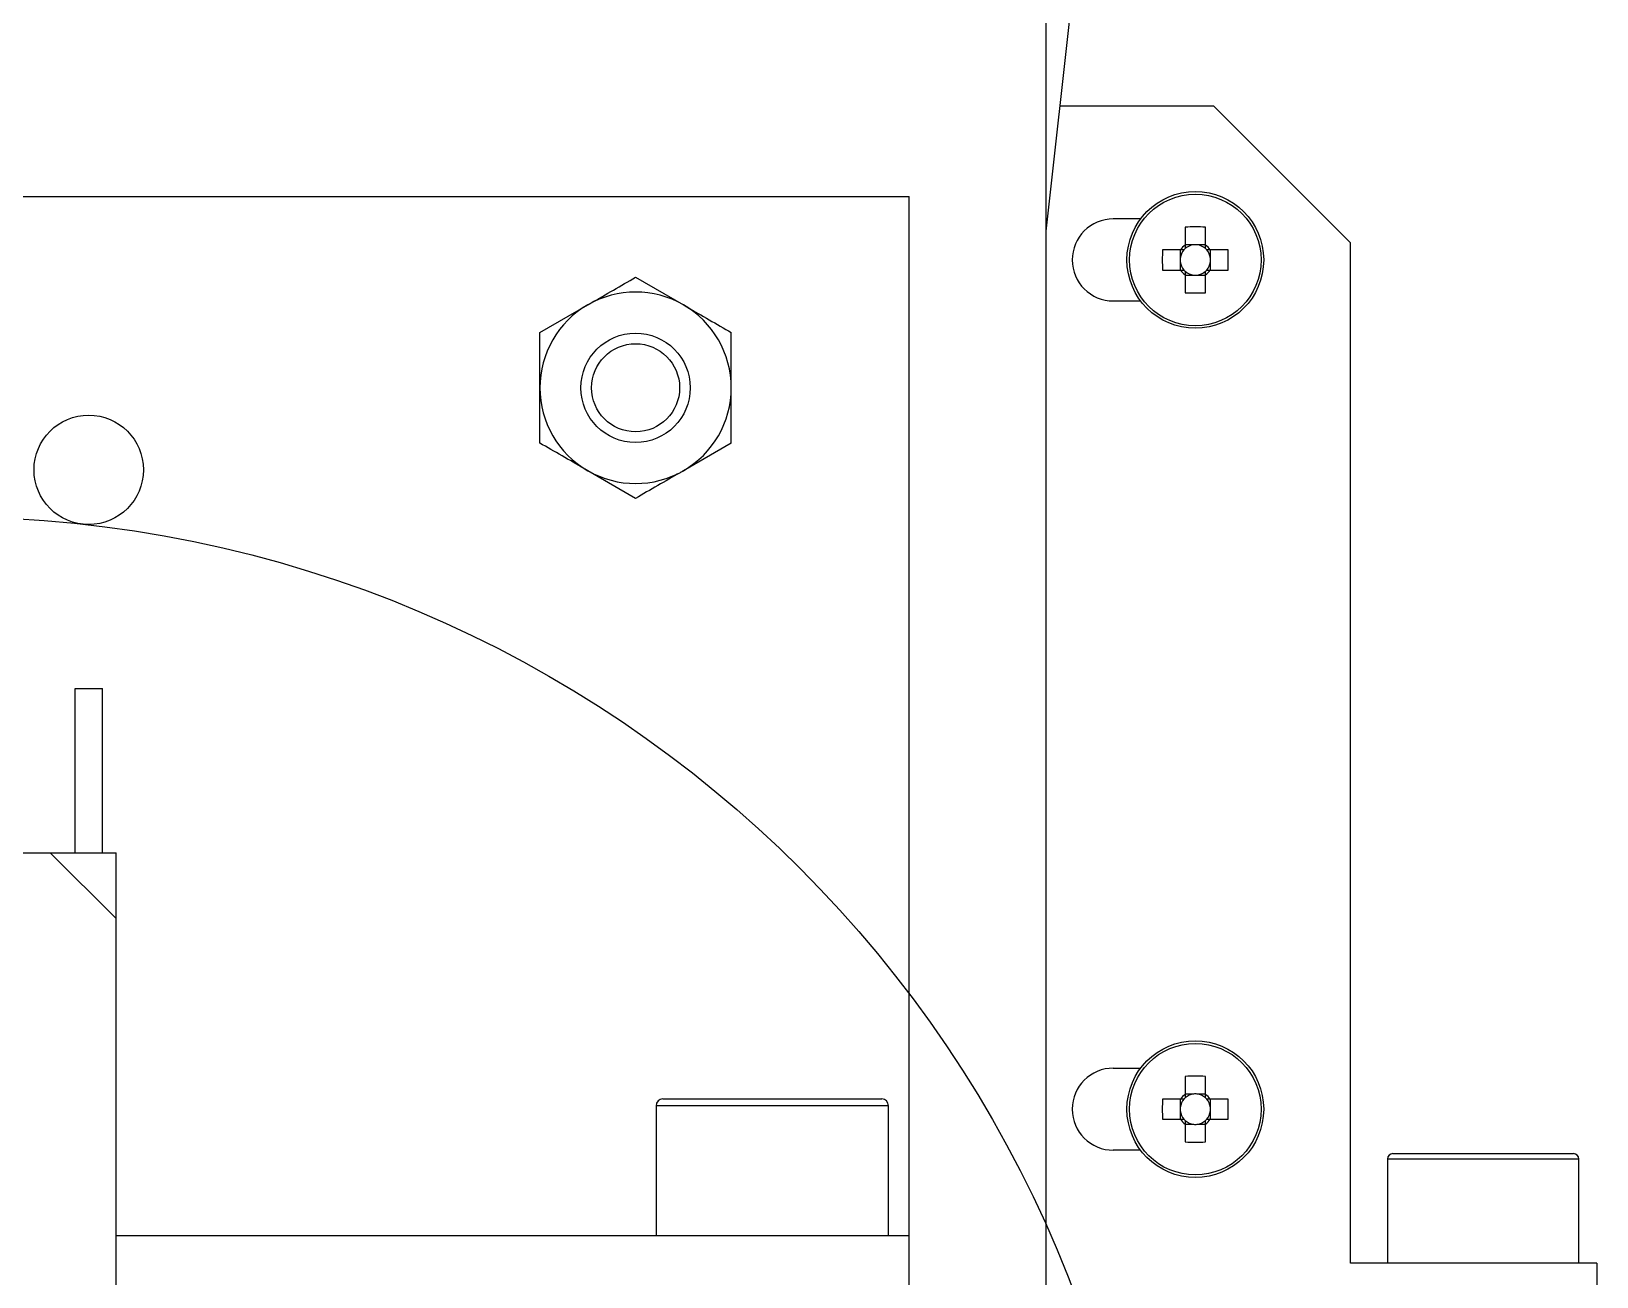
# Model space of a CAD drawing. Header units: millimetres. Extents: x -117 to 822, y -67 to 297.
# Drawn here: x 317.35 to 331.67, y 221.91 to 233.3 of the extents above; entities that cross this region are included whole.
import ezdxf

# ---------------------------------------------------------------- set-up
doc = ezdxf.new("R2010")
doc.units = ezdxf.units.MM
doc.layers.add('KHUNGTEN', color=7, linetype='Continuous', lineweight=35)
doc.layers.add('NETMANH', color=7, linetype='Continuous')

msp = doc.modelspace()

# ---------------------------------------------------------------- hatches: boundary and pattern name
at = {"layer": 'KHUNGTEN', "linetype": 'Continuous', "lineweight": 18}
h = msp.add_hatch(dxfattribs=at)
h.set_pattern_fill('ANSI32', color=256, angle=90, style=0)
h.paths.add_polyline_path([(312.8798, 215.415), (313.0048, 215.29), (314.1298, 215.29), (314.1298, 211.54), (314.8798, 210.79), (315.6298, 210.79), (315.6298, 214.54), (317.2548, 214.54), (317.2548, 210.79), (318.3798, 210.79), (319.1298, 211.54), (319.1298, 215.29), (320.2548, 215.29), (320.3798, 215.415), (320.3798, 215.915), (320.2548, 216.04), (319.1298, 216.04), (319.1298, 220.79), (318.1298, 220.79), (318.1298, 225.79), (314.1298, 225.79), (314.1298, 216.04), (313.0048, 216.04), (312.8798, 215.915)], flags=0)

# ---------------------------------------------------------------- linework, layer by layer
at = {"color": 7, "linetype": 'Continuous', "lineweight": 25}
for p, q in [((328.0553, 244.3165), (326.6298, 231.4726)), ((326.6298, 240.04), (326.6298, 221.79)), ((328.1673, 232.615), (326.7566, 232.615)), ((329.4173, 231.365), (328.1673, 232.615)), ((310.3798, 231.79), (325.3798, 231.79)), ((325.3798, 222.29), (325.3798, 231.79)), ((327.4975, 231.5838), (327.2475, 231.5838)), ((327.905, 231.5086), (327.905, 231.3445)), ((328.09, 231.3445), (328.09, 231.5086)), ((327.8617, 231.3013), (327.6977, 231.3013)), ((327.8595, 231.3013), (327.8595, 231.2252)), ((327.9811, 231.3468), (327.905, 231.3468)), ((328.09, 231.3468), (328.0139, 231.3468)), ((328.2973, 231.3013), (328.1333, 231.3013)), ((328.1355, 231.2252), (328.1355, 231.3013)), ((329.4173, 222.04), (329.4173, 231.365)), ((327.8595, 231.1924), (327.8595, 231.1163)), ((328.1355, 231.1163), (328.1355, 231.1924)), ((322.8798, 231.0503), (323.3173, 230.7977)), ((327.6977, 231.1163), (327.8617, 231.1163)), ((327.905, 231.073), (327.905, 230.909)), ((327.905, 231.0708), (327.9811, 231.0708)), ((328.0139, 231.0708), (328.09, 231.0708)), ((328.09, 230.909), (328.09, 231.073)), ((328.1333, 231.1163), (328.2973, 231.1163)), ((322.0048, 230.5451), (322.4423, 230.7977)), ((327.2475, 230.8338), (327.4975, 230.8338)), ((323.7548, 229.5348), (323.3173, 229.2822)), ((322.8798, 229.0296), (322.4423, 229.2822)), ((317.7548, 225.79), (317.7548, 227.29)), ((317.7548, 227.29), (318.0048, 227.29)), ((318.0048, 225.79), (318.0048, 227.29)), ((314.1298, 225.79), (318.1298, 225.79)), ((318.1298, 220.79), (318.1298, 225.79)), ((327.2475, 223.8211), (327.4975, 223.8211)), ((327.905, 223.746), (327.905, 223.5819)), ((328.09, 223.5819), (328.09, 223.746)), ((327.9811, 223.5842), (327.905, 223.5842)), ((328.09, 223.5842), (328.0139, 223.5842)), ((323.0673, 223.4775), (323.0673, 222.29)), ((323.1298, 223.54), (325.1298, 223.54)), ((325.1923, 222.29), (325.1923, 223.4775)), ((327.8617, 223.5386), (327.6977, 223.5386)), ((327.8595, 223.5386), (327.8595, 223.4625)), ((327.8595, 223.4298), (327.8595, 223.3536)), ((328.2973, 223.5386), (328.1333, 223.5386)), ((328.1355, 223.4625), (328.1355, 223.5386)), ((328.1355, 223.3536), (328.1355, 223.4298)), ((327.6977, 223.3536), (327.8617, 223.3536)), ((327.905, 223.3104), (327.905, 223.1463)), ((327.905, 223.3081), (327.9811, 223.3081)), ((328.0139, 223.3081), (328.09, 223.3081)), ((328.09, 223.1463), (328.09, 223.3104)), ((328.1333, 223.3536), (328.2973, 223.3536)), ((327.4975, 223.0711), (327.2475, 223.0711)), ((329.7548, 222.99), (329.7548, 222.04)), ((329.8048, 223.04), (331.4548, 223.04)), ((331.5048, 222.04), (331.5048, 222.99)), ((318.1298, 222.29), (325.3798, 222.29)), ((325.3798, 221.79), (325.3798, 222.29)), ((331.6673, 222.04), (329.4173, 222.04)), ((331.6673, 222.04), (331.6673, 221.79))]:
    msp.add_line(p, q, dxfattribs=at)
at = {"color": 8, "linetype": 'Continuous', "lineweight": 25}
for p, q in [((325.1923, 223.4775), (323.0673, 223.4775)), ((331.5048, 222.99), (329.7548, 222.99))]:
    msp.add_line(p, q, dxfattribs=at)
at = {"color": 7, "linetype": 'Continuous', "lineweight": 25}
for centre, radius in [((327.9975, 231.2088), 0.625), ((327.9975, 231.2088), 0.6011), ((322.8798, 230.04), 0.5), ((322.8798, 230.04), 0.4025), ((317.8798, 229.29), 0.5), ((327.9975, 223.4461), 0.625), ((327.9975, 223.4461), 0.6011)]:
    msp.add_circle(centre, radius, dxfattribs=at)
for centre, radius, start, end in [((327.2475, 231.2088), 0.375, 90, 270), ((327.9975, 229.3011), 2.2094, 87.60053, 92.39947), ((329.9051, 231.2088), 2.2094, 177.60053, 182.39947), ((327.9975, 231.2088), 0.139, 138.28179, 173.23393), ((327.9975, 231.2088), 0.1643, 124.26965, 145.73035), ((327.9975, 231.2088), 0.139, 131.71821, 138.28179), ((327.9975, 231.2088), 0.139, 96.76607, 131.71821), ((327.9975, 231.2088), 0.139, 83.23393, 96.76607), ((327.9975, 231.2088), 0.139, 48.28179, 83.23393), ((327.9975, 231.2088), 0.1643, 34.26965, 55.73035), ((327.9975, 231.2088), 0.139, 41.71821, 48.28179), ((327.9975, 231.2088), 0.139, 6.76607, 41.71821), ((326.0898, 231.2088), 2.2094, 357.60053, 2.39947), ((327.9975, 231.2088), 0.139, 173.23393, 186.76607), ((327.9975, 231.2088), 0.139, 186.76607, 221.71821), ((327.9975, 231.2088), 0.139, 318.28179, 353.23393), ((327.9975, 231.2088), 0.139, 353.23393, 6.76607), ((327.9975, 231.2088), 0.1643, 214.26965, 235.73035), ((327.9975, 231.2088), 0.139, 221.71821, 228.28179), ((327.9975, 231.2088), 0.139, 228.28179, 263.23393), ((327.9975, 231.2088), 0.139, 263.23393, 276.76607), ((327.9975, 231.2088), 0.139, 276.76607, 311.71821), ((327.9975, 231.2088), 0.1643, 304.26965, 325.73035), ((327.9975, 231.2088), 0.139, 311.71821, 318.28179), ((322.8798, 230.04), 0.875, 60, 120), ((327.9975, 233.1164), 2.2094, 267.60053, 272.39947), ((322.8798, 230.04), 0.875, 120, 180), ((322.8798, 230.04), 0.875, 0, 60), ((322.8798, 230.04), 0.875, 180, 240), ((322.8798, 230.04), 0.875, 300, 0), ((322.8798, 230.04), 0.875, 240, 300), ((327.2475, 223.4461), 0.375, 90, 270), ((327.9975, 221.5385), 2.2094, 87.60053, 92.39947), ((327.9975, 223.4461), 0.1643, 124.26965, 145.73035), ((327.9975, 223.4461), 0.139, 96.76607, 131.71821), ((327.9975, 223.4461), 0.139, 83.23393, 96.76607), ((327.9975, 223.4461), 0.139, 48.28179, 83.23393), ((327.9975, 223.4461), 0.1643, 34.26965, 55.73035), ((323.1298, 223.4775), 0.0625, 90, 180), ((325.1298, 223.4775), 0.0625, 0, 90), ((329.9051, 223.4461), 2.2094, 177.60053, 182.39947), ((327.9975, 223.4461), 0.139, 173.23393, 186.76607), ((327.9975, 223.4461), 0.139, 138.28179, 173.23393), ((327.9975, 223.4461), 0.139, 186.76607, 221.71821), ((327.9975, 223.4461), 0.139, 131.71821, 138.28179), ((327.9975, 223.4461), 0.139, 41.71821, 48.28179), ((327.9975, 223.4461), 0.139, 6.76607, 41.71821), ((327.9975, 223.4461), 0.139, 318.28179, 353.23393), ((327.9975, 223.4461), 0.139, 353.23393, 6.76607), ((326.0898, 223.4461), 2.2094, 357.60053, 2.39947), ((327.9975, 223.4461), 0.1643, 214.26965, 235.73035), ((327.9975, 223.4461), 0.139, 221.71821, 228.28179), ((327.9975, 223.4461), 0.139, 228.28179, 263.23393), ((327.9975, 223.4461), 0.139, 263.23393, 276.76607), ((327.9975, 223.4461), 0.139, 276.76607, 311.71821), ((327.9975, 223.4461), 0.1643, 304.26965, 325.73035), ((327.9975, 223.4461), 0.139, 311.71821, 318.28179), ((327.9975, 225.3538), 2.2094, 267.60053, 272.39947), ((329.8048, 222.99), 0.05, 90, 180), ((331.4548, 222.99), 0.05, 0, 90)]:
    msp.add_arc(centre, radius, start, end, dxfattribs=at)
for centre, major_axis, start_param, end_param in [((327.9975, 231.2259), (0, 0.122), 6.1472401, 6.4191305), ((327.9804, 231.2088), (0.122, 0), 3.0056474, 3.2775379), ((328.0146, 231.2088), (0.122, 0), 6.1472401, 6.4191305), ((327.9975, 231.1917), (0, 0.122), 3.0056474, 3.2775379), ((327.9975, 223.4633), (0, 0.122), 6.1472401, 6.4191305), ((327.9804, 223.4461), (0.122, 0), 3.0056474, 3.2775379), ((328.0146, 223.4461), (0.122, 0), 6.1472401, 6.4191305), ((327.9975, 223.429), (0, 0.122), 3.0056474, 3.2775379)]:
    msp.add_ellipse(centre, major_axis=major_axis, ratio=0.9901159, start_param=start_param, end_param=end_param, dxfattribs=at)
for points, knots in [([(327.8937, 231.3013), (327.8931, 231.3013), (327.8832, 231.3013), (327.8726, 231.3013), (327.8629, 231.3013), (327.8617, 231.3013)], [0, 0, 0, 0, 0.0546533, 0.8863107, 1, 1, 1, 1]), ([(327.905, 231.3445), (327.905, 231.3434), (327.905, 231.3337), (327.905, 231.3231), (327.905, 231.3132), (327.905, 231.3125)], [0, 0, 0, 0, 0.1136893, 0.9453467, 1, 1, 1, 1]), ([(328.09, 231.3125), (328.09, 231.3132), (328.09, 231.3231), (328.09, 231.3337), (328.09, 231.3434), (328.09, 231.3445)], [0, 0, 0, 0, 0.0546533, 0.8863107, 1, 1, 1, 1]), ([(328.1333, 231.3013), (328.1321, 231.3013), (328.1224, 231.3013), (328.1118, 231.3013), (328.1019, 231.3013), (328.1012, 231.3013)], [0, 0, 0, 0, 0.1136893, 0.9453467, 1, 1, 1, 1]), ([(322.4423, 230.7977), (322.4526, 230.8037), (322.6004, 230.889), (322.7451, 230.9726), (322.8798, 231.0503)], [0, 0, 0, 0, 0.0701742, 1, 1, 1, 1]), ([(327.8617, 231.1163), (327.8629, 231.1163), (327.8726, 231.1163), (327.8832, 231.1163), (327.8931, 231.1163), (327.8937, 231.1163)], [0, 0, 0, 0, 0.1136893, 0.9453467, 1, 1, 1, 1]), ([(327.905, 231.105), (327.905, 231.1044), (327.905, 231.0945), (327.905, 231.0839), (327.905, 231.0742), (327.905, 231.073)], [0, 0, 0, 0, 0.0546533, 0.8863107, 1, 1, 1, 1]), ([(328.09, 231.073), (328.09, 231.0742), (328.09, 231.0839), (328.09, 231.0945), (328.09, 231.1044), (328.09, 231.105)], [0, 0, 0, 0, 0.1136893, 0.9453467, 1, 1, 1, 1]), ([(328.1012, 231.1163), (328.1019, 231.1163), (328.1118, 231.1163), (328.1224, 231.1163), (328.1321, 231.1163), (328.1333, 231.1163)], [0, 0, 0, 0, 0.05465331, 0.88631071, 1, 1, 1, 1]), ([(323.3173, 230.7977), (323.3276, 230.7918), (323.4754, 230.7065), (323.6201, 230.6229), (323.7548, 230.5451)], [0, 0, 0, 0, 0.0701742, 1, 1, 1, 1]), ([(322.0048, 230.04), (322.0048, 230.0859), (322.0048, 230.2569), (322.0048, 230.4234), (322.0048, 230.5451)], [0, 0, 0, 0, 0.2686336, 1, 1, 1, 1]), ([(323.7548, 230.04), (323.7548, 230.0859), (323.7548, 230.2569), (323.7548, 230.4234), (323.7548, 230.5451)], [0, 0, 0, 0, 0.2686336, 1, 1, 1, 1]), ([(322.0048, 229.5348), (322.0048, 229.5772), (322.0048, 229.7419), (322.0048, 229.9129), (322.0048, 230.04)], [0, 0, 0, 0, 0.2575513, 1, 1, 1, 1]), ([(323.7548, 229.5348), (323.7548, 229.5772), (323.7548, 229.7419), (323.7548, 229.9129), (323.7548, 230.04)], [0, 0, 0, 0, 0.2575513, 1, 1, 1, 1]), ([(322.4423, 229.2822), (322.4319, 229.2882), (322.2842, 229.3735), (322.1394, 229.4571), (322.0048, 229.5348)], [0, 0, 0, 0, 0.0701742, 1, 1, 1, 1]), ([(323.3173, 229.2822), (323.3069, 229.2762), (323.1592, 229.1909), (323.0144, 229.1073), (322.8798, 229.0296)], [0, 0, 0, 0, 0.0701742, 1, 1, 1, 1]), ([(327.905, 223.5819), (327.905, 223.5807), (327.905, 223.5711), (327.905, 223.5605), (327.905, 223.5505), (327.905, 223.5499)], [0, 0, 0, 0, 0.1136893, 0.9453467, 1, 1, 1, 1]), ([(328.09, 223.5499), (328.09, 223.5505), (328.09, 223.5605), (328.09, 223.5711), (328.09, 223.5807), (328.09, 223.5819)], [0, 0, 0, 0, 0.0546533, 0.8863107, 1, 1, 1, 1]), ([(327.8937, 223.5386), (327.8931, 223.5386), (327.8832, 223.5386), (327.8726, 223.5386), (327.8629, 223.5386), (327.8617, 223.5386)], [0, 0, 0, 0, 0.0546533, 0.8863107, 1, 1, 1, 1]), ([(328.1333, 223.5386), (328.1321, 223.5386), (328.1224, 223.5386), (328.1118, 223.5386), (328.1019, 223.5386), (328.1012, 223.5386)], [0, 0, 0, 0, 0.1136893, 0.9453467, 1, 1, 1, 1]), ([(327.8617, 223.3536), (327.8629, 223.3536), (327.8726, 223.3536), (327.8832, 223.3536), (327.8931, 223.3536), (327.8937, 223.3536)], [0, 0, 0, 0, 0.1136893, 0.9453467, 1, 1, 1, 1]), ([(327.905, 223.3424), (327.905, 223.3418), (327.905, 223.3318), (327.905, 223.3212), (327.905, 223.3116), (327.905, 223.3104)], [0, 0, 0, 0, 0.0546533, 0.8863107, 1, 1, 1, 1]), ([(328.09, 223.3104), (328.09, 223.3116), (328.09, 223.3212), (328.09, 223.3318), (328.09, 223.3418), (328.09, 223.3424)], [0, 0, 0, 0, 0.1136893, 0.9453467, 1, 1, 1, 1]), ([(328.1012, 223.3536), (328.1019, 223.3536), (328.1118, 223.3536), (328.1224, 223.3536), (328.1321, 223.3536), (328.1333, 223.3536)], [0, 0, 0, 0, 0.05465331, 0.88631071, 1, 1, 1, 1])]:
    msp.add_open_spline(points, degree=3, knots=knots, dxfattribs=at)
at = {"layer": 'NETMANH'}
msp.add_circle((316.6298, 217.8932), 10.9651, dxfattribs=at)

doc.saveas('drawing.dxf')
